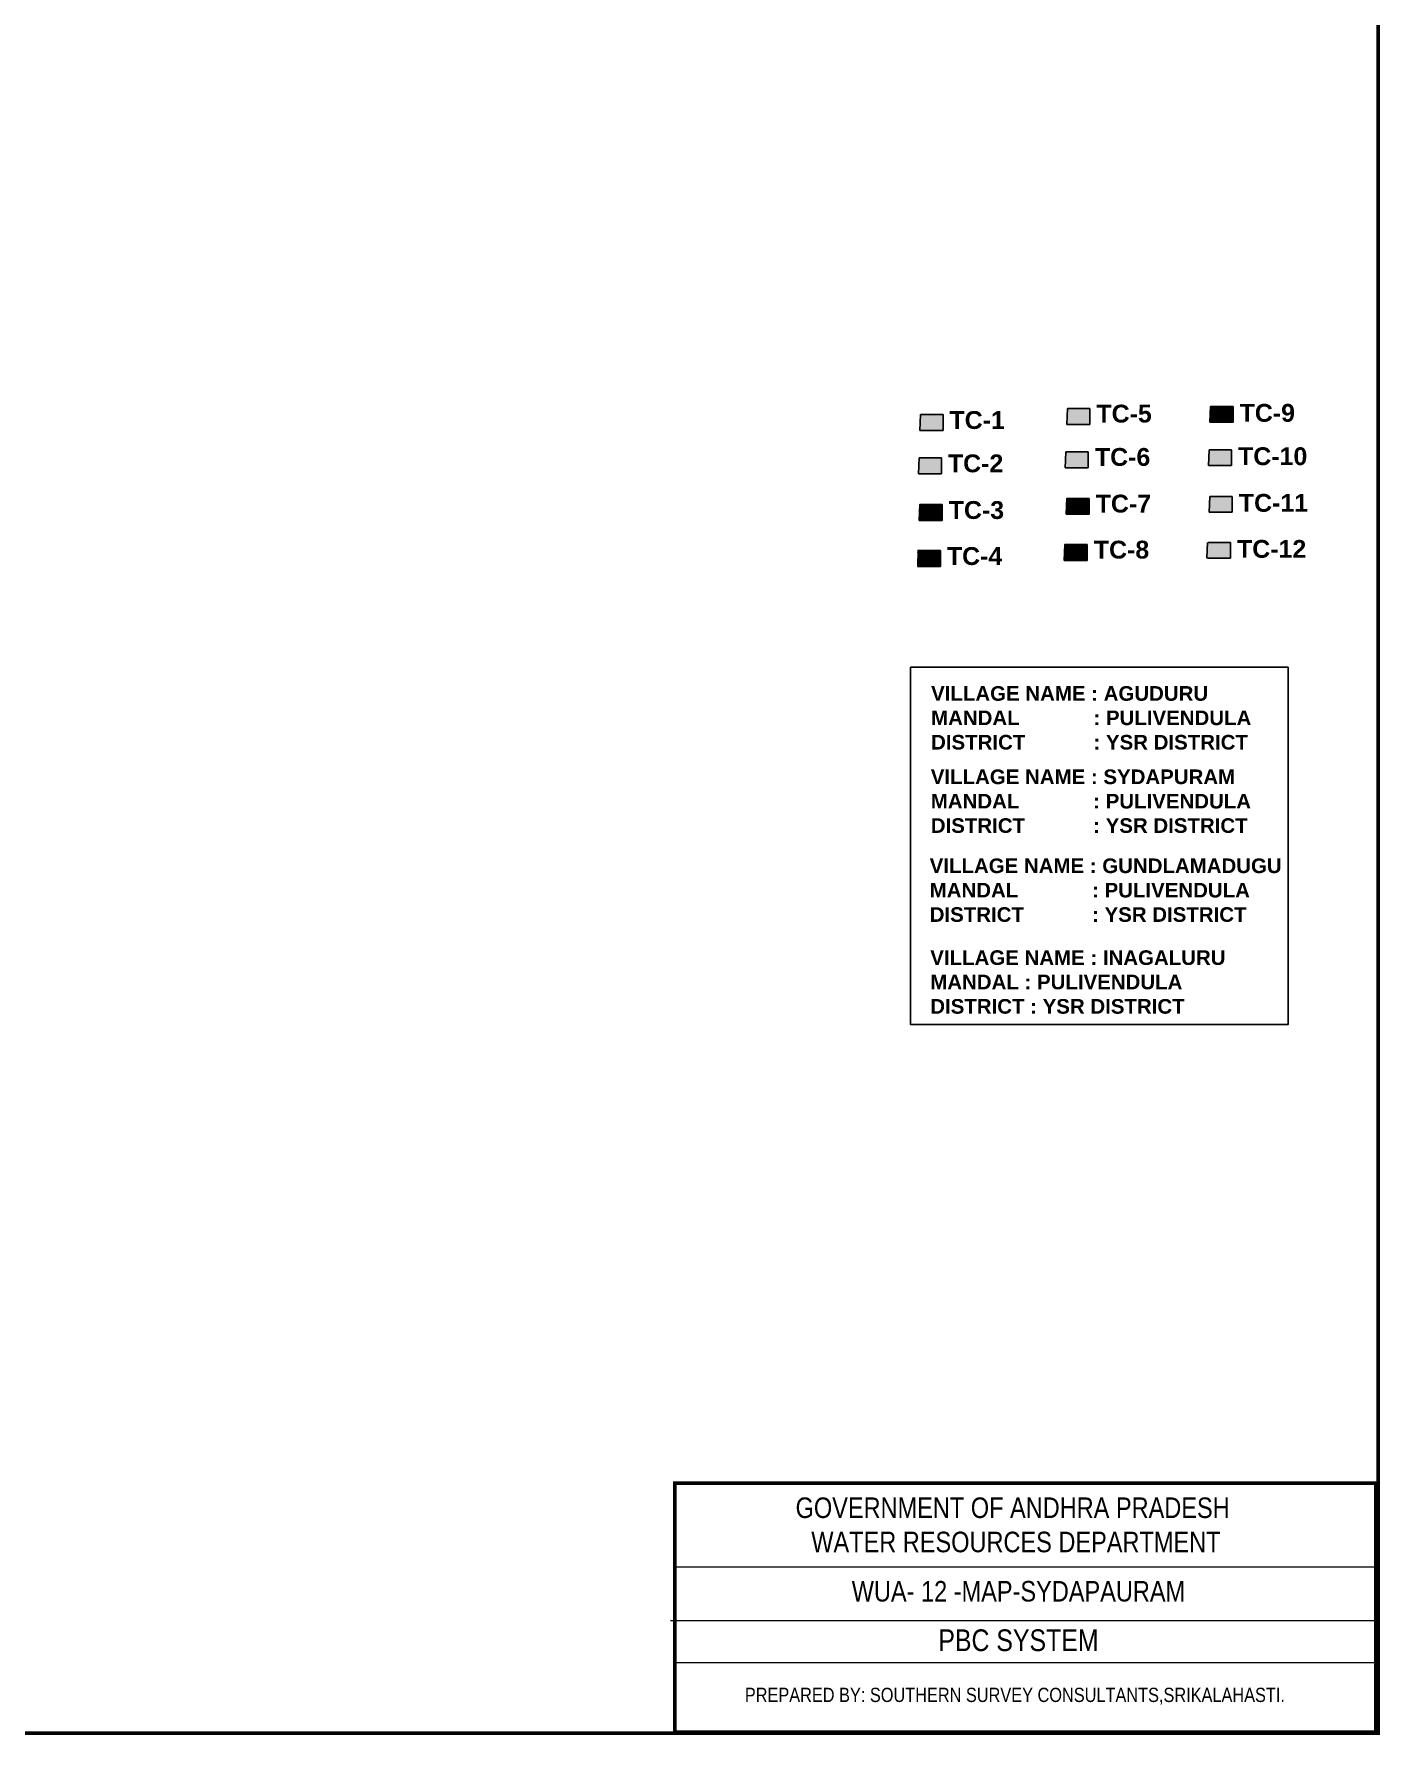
# Model space of a CAD drawing. Header units: inches. Extents: x 201618 to 222325, y 1599056 to 1612709.
# Drawn here: x 207199 to 210971, y 1599129 to 1603898 of the extents above; entities that cross this region are included whole.
import ezdxf

# ---------------------------------------------------------------- set-up
doc = ezdxf.new("R2010")
doc.units = ezdxf.units.IN
doc.header["$LTSCALE"] = 15
doc.header["$MEASUREMENT"] = 0
for name, color, linetype in [('FRAME 025', 7, 'Continuous'), ('PLOTS NO', 7, 'Continuous'), ('TEXT', 1, 'Continuous'), ('text2', 7, 'Continuous'), ('TITLEBLOCK', 7, 'Continuous')]:
    doc.layers.add(name, color=color, linetype=linetype)
doc.styles.add('ARIALN', font='ARIALN.TTF')
doc.styles.get("Standard").update_dxf_attribs({"font": 'arial.ttf'})
pattern_1 = [(45, (158769.847446, 1201755.919516), (-0.022097086912, 0.022097086912), [])]

msp = doc.modelspace()

# ---------------------------------------------------------------- hatches: boundary and pattern name
at = {"layer": 'PLOTS NO'}
h = msp.add_hatch(color=2, dxfattribs=at)
h.dxf.hatch_style = 1
h.paths.add_polyline_path([(209746.6, 1602787.2), (209746.6, 1602831.4), (209683.7, 1602831.4), (209681.9, 1602787.2)])
at = {"layer": 'PLOTS NO', "true_color": 0x105689}
h = msp.add_hatch(color=146, dxfattribs=at)
h.dxf.hatch_style = 1
h.paths.add_polyline_path([(210095.4, 1602848.2), (210093.6, 1602804), (210158.2, 1602804), (210158.2, 1602848.2)])
at = {"layer": 'PLOTS NO', "true_color": 0xafd9aa}
h = msp.add_hatch(dxfattribs=at)
h.set_pattern_fill('ANSI31', color=9, scale=0.25)
h.set_pattern_definition(pattern_1)
h.paths.add_polyline_path([(210496.7, 1602854.3), (210494.9, 1602810.1), (210559.6, 1602810.1), (210559.6, 1602854.3)])
at = {"layer": 'PLOTS NO', "true_color": 0x105689}
h = msp.add_hatch(color=146, dxfattribs=at)
h.dxf.hatch_style = 1
h.paths.add_polyline_path([(210492.5, 1602732.7), (210490.7, 1602688.5), (210555.3, 1602688.5), (210555.3, 1602732.7)])
at = {"layer": 'PLOTS NO', "true_color": 0xcd6928}
h = msp.add_hatch(color=32, dxfattribs=at)
h.dxf.hatch_style = 1
h.paths.add_polyline_path([(209679.5, 1602709.8), (209677.7, 1602665.6), (209742.3, 1602665.6), (209742.3, 1602709.8)])
at = {"layer": 'PLOTS NO', "true_color": 0xc7c8ca}
h = msp.add_hatch(color=9, dxfattribs=at)
h.dxf.hatch_style = 1
h.paths.add_polyline_path([(210091.1, 1602726.7), (210089.3, 1602682.5), (210153.9, 1602682.5), (210153.9, 1602726.7)])
at = {"layer": 'PLOTS NO', "true_color": 0x7aafdf}
h = msp.add_hatch(dxfattribs=at)
h.set_pattern_fill('ANSI31', color=143, scale=0.25)
h.set_pattern_definition([(45, (159372.997622, 1199271.754837), (-0.022097086912, 0.022097086912), [])])
h.paths.add_polyline_path([(210093.3, 1602595.9), (210091.5, 1602551.7), (210156.2, 1602551.7), (210156.2, 1602595.9)])
at = {"layer": 'PLOTS NO', "true_color": 0xc7c8ca}
h = msp.add_hatch(color=9, dxfattribs=at)
h.dxf.hatch_style = 1
h.paths.add_polyline_path([(210494.7, 1602602), (210492.9, 1602557.7), (210557.5, 1602557.7), (210557.5, 1602602)])
at = {"layer": 'PLOTS NO', "true_color": 0x58ba48}
h = msp.add_hatch(dxfattribs=at)
h.set_pattern_fill('ANSI31', color=85, scale=0.25)
h.set_pattern_definition([(45, (158772.058608, 1201625.131956), (-0.022097086912, 0.022097086912), [])])
h.paths.add_polyline_path([(209681.7, 1602579.1), (209679.9, 1602534.8), (209744.5, 1602534.8), (209744.5, 1602579.1)])
at = {"layer": 'PLOTS NO', "true_color": 0xa953a0}
h = msp.add_hatch(dxfattribs=at)
h.set_pattern_fill('ANSI31', color=215, scale=0.25)
h.set_pattern_definition(pattern_1)
h.paths.add_polyline_path([(209676.5, 1602450), (209674.7, 1602405.8), (209739.4, 1602405.8), (209739.4, 1602450)])
at = {"layer": 'PLOTS NO', "true_color": 0xf7abae}
h = msp.add_hatch(dxfattribs=at)
h.set_pattern_fill('ANSI31', color=241, scale=0.25)
h.set_pattern_definition(pattern_1)
h.paths.add_polyline_path([(210088.2, 1602466.8), (210086.4, 1602422.6), (210151, 1602422.6), (210151, 1602466.8)])
at = {"layer": 'PLOTS NO', "true_color": 0xfeeab9}
h = msp.add_hatch(color=254, dxfattribs=at)
h.dxf.hatch_style = 1
h.paths.add_polyline_path([(210487.7, 1602428.7), (210552.4, 1602428.7), (210552.4, 1602472.9), (210489.5, 1602472.9)])

# ---------------------------------------------------------------- linework, layer by layer
at = {"layer": 'FRAME 025', "lineweight": -3, "elevation": 13.1}
for points in [[(208993.8, 1599600.5), (210967.4, 1599599.5)], [(208982.4, 1599450.2), (210956, 1599449.2)], [(208991.1, 1599332.3), (210967.4, 1599331.3)]]:
    msp.add_lwpolyline(points, dxfattribs=at)
at = {"layer": 'PLOTS NO', "color": 2}
for p, q in [((209681.9, 1602787.2), (209683.7, 1602831.4)), ((209683.7, 1602831.4), (209746.6, 1602831.4)), ((209746.6, 1602831.4), (209746.6, 1602787.2)), ((210093.6, 1602804), (210095.4, 1602848.2)), ((210095.4, 1602848.2), (210158.2, 1602848.2)), ((210158.2, 1602848.2), (210158.2, 1602804)), ((210494.9, 1602810.1), (210496.7, 1602854.3)), ((210496.7, 1602854.3), (210559.6, 1602854.3)), ((210559.6, 1602854.3), (210559.6, 1602810.1)), ((209746.6, 1602787.2), (209681.9, 1602787.2)), ((210158.2, 1602804), (210093.6, 1602804)), ((210559.6, 1602810.1), (210494.9, 1602810.1)), ((210490.7, 1602688.5), (210492.5, 1602732.7)), ((210555.3, 1602732.7), (210555.3, 1602688.5)), ((209677.7, 1602665.6), (209679.5, 1602709.8)), ((209679.5, 1602709.8), (209742.3, 1602709.8)), ((209742.3, 1602709.8), (209742.3, 1602665.6)), ((210089.3, 1602682.5), (210091.1, 1602726.7)), ((210153.9, 1602682.5), (210089.3, 1602682.5)), ((210091.1, 1602726.7), (210153.9, 1602726.7)), ((210153.9, 1602726.7), (210153.9, 1602682.5)), ((210555.3, 1602688.5), (210490.7, 1602688.5)), ((209742.3, 1602665.6), (209677.7, 1602665.6)), ((210091.5, 1602551.7), (210093.3, 1602595.9)), ((210093.3, 1602595.9), (210156.2, 1602595.9)), ((210156.2, 1602595.9), (210156.2, 1602551.7)), ((210492.9, 1602557.7), (210494.7, 1602602)), ((210494.7, 1602602), (210557.5, 1602602)), ((210557.5, 1602602), (210557.5, 1602557.7)), ((209679.9, 1602534.8), (209681.7, 1602579.1)), ((209681.7, 1602579.1), (209744.5, 1602579.1)), ((209744.5, 1602579.1), (209744.5, 1602534.8)), ((210156.2, 1602551.7), (210091.5, 1602551.7)), ((210557.5, 1602557.7), (210492.9, 1602557.7)), ((209744.5, 1602534.8), (209679.9, 1602534.8)), ((209676.5, 1602450), (209739.4, 1602450)), ((209739.4, 1602450), (209739.4, 1602405.8)), ((210086.4, 1602422.6), (210088.2, 1602466.8)), ((210088.2, 1602466.8), (210151, 1602466.8)), ((210151, 1602466.8), (210151, 1602422.6)), ((210486.2, 1602428.7), (210488, 1602472.9)), ((210489.5, 1602472.9), (210552.4, 1602472.9)), ((210552.4, 1602472.9), (210552.4, 1602428.7)), ((209739.4, 1602405.8), (209674.7, 1602405.8)), ((210151, 1602422.6), (210086.4, 1602422.6)), ((210552.4, 1602428.7), (210487.7, 1602428.7))]:
    msp.add_line(p, q, dxfattribs=at)
at = {"layer": 'PLOTS NO', "color": 146, "true_color": 0x105689}
msp.add_line((210492.5, 1602732.7), (210555.3, 1602732.7), dxfattribs=at)
at = {"layer": 'text2', "color": 5, "const_width": 10}
msp.add_lwpolyline([(202109, 1611768.4), (210966.4, 1611768.4), (210966.4, 1599134.1), (202109, 1599134.1)], close=True, dxfattribs=at)
at = {"layer": 'text2'}
msp.add_lwpolyline([(209655.5, 1602123.1), (210713.9, 1602123.1), (210713.9, 1601121), (209655.5, 1601121)], close=True, dxfattribs=at)
at = {"layer": 'text2', "color": 5, "const_width": 10, "elevation": 5.2}
msp.add_lwpolyline([(208994.6, 1599835.4), (210960.1, 1599835.4), (210960.1, 1599137), (208994.6, 1599137)], close=True, dxfattribs=at)

# ---------------------------------------------------------------- texts
at = {"layer": 'PLOTS NO', "color": 1, "char_height": 0.05, "attachment_point": 1}
for insert in [(210197, 1602828.5), (210598.3, 1602834.6), (209785.3, 1602811.7)]:
    msp.add_mtext_dynamic_manual_height_columns('TC-1', width=320.576, gutter_width=1, heights=[0], dxfattribs=dict(at, insert=insert))
at = {"layer": 'PLOTS NO', "color": 1, "char_height": 0.05, "width": 3.428, "attachment_point": 1}
for insert in [(210212.2, 1602825.1), (210613.5, 1602831.2), (209800.5, 1602808.3)]:
    msp.add_mtext(' TC-1', dxfattribs=dict(at, insert=insert))
at = {"layer": 'TEXT', "attachment_point": 1}
for s, insert, char_height, width in [('\\pxql;{\\fArial|b1|i0|c0|p34;\\C1;TC-1}', (209764.7, 1602841.1), 50, 430.563), ('{\\fArial|b1|i0|c0|p34;\\C1;TC-5}', (210176.6, 1602859.1), 50, 430.563), ('{\\fArial|b1|i0|c0|p34;\\C1;TC-9}', (210578, 1602861.2), 50, 430.563), ('{\\fArial|b1|i0|c0|p34;\\C1;TC-6}', (210172.4, 1602737.6), 50, 430.563), ('{\\fArial|b1|i0|c0|p34;\\C1;TC-10}', (210573.7, 1602739.7), 50, 430.563), ('{\\fArial|b1|i0|c0|p34;\\C1;TC-2}', (209760.4, 1602719.6), 50, 430.563), ('{\\fArial|b1|i0|c0|p34;\\C1;TC-3}', (209762.6, 1602588.8), 50, 430.563), ('{\\fArial|b1|i0|c0|p34;\\C1;TC-7}', (210174.6, 1602606.8), 50, 430.563), ('{\\fArial|b1|i0|c0|p34;\\C1;TC-11}', (210575.9, 1602608.9), 50, 430.563), ('{\\fArial|b1|i0|c0|p34;\\C1;TC-4}', (209757.5, 1602459.7), 50, 430.563), ('{\\fArial|b1|i0|c0|p34;\\C1;TC-8}', (210169.4, 1602477.7), 50, 430.563), ('{\\fArial|b1|i0|c0|p34;\\C1;TC-12}', (210570.8, 1602479.8), 50, 430.563), ('\\pxql;{\\fArial|b1|i0|c0|p34;\\C1;VILLAGE NAME :\\C5; AGUDURU \\P\\C1;MANDAL             : \\C5;PULIVENDULA \\P\\C1;DISTRICT            : \\C5;YSR DISTRICT}', (209713.2, 1602070), 41.015, 977.112), ('\\pxql;{\\fArial|b1|i0|c0|p34;\\C1;VILLAGE NAME :\\C5; SYDAPURAM\\C1;\\PMANDAL             : \\C5;PULIVENDULA \\P\\C1;DISTRICT            : \\C5;YSR DISTRICT}', (209712.4, 1601836.3), 41.015, 947.842), ('\\pxql;{\\fArial|b1|i0|c0|p34;\\C1;VILLAGE NAME :\\C5; GUNDLAMADUGU\\P\\C1;MANDAL             : \\C5;PULIVENDULA \\P\\C1;DISTRICT            : \\C5;YSR DISTRICT}', (209709.3, 1601586.8), 41.015, 1072.762), ('\\pxql;{\\fArial|b1|i0|c0|p34;\\C1;VILLAGE NAME :\\C5; INAGALURU \\P\\C1;MANDAL : \\C5;PULIVENDULA \\P\\C1;DISTRICT : \\C5;YSR DISTRICT }', (209710.9, 1601329.3), 41.015, 932.352)]:
    msp.add_mtext(s, dxfattribs=dict(at, insert=insert, char_height=char_height, width=width))
at = {"layer": 'TITLEBLOCK', "extrusion": (0.000201441, 0.004807, 0.999988), "attachment_point": 1, "text_direction": (1, -1e-06, -0.000201), "style": 'ARIALN'}
for s, insert, char_height, width in [('\\pxqc;GOVERNMENT OF ANDHRA PRADESH  WATER RESOURCES DEPARTMENT      ', (209314.2, 1599795.1, -2.5), 57.6, 1273.45), ('\\pxqc;WUA- 12 -MAP-SYDAPAURAM', (209250.6, 1599560.9, -3.3), 57.6, 1414.944), ('\\pxqc;PBC SYSTEM', (209250.6, 1599425.2, -3.3), 60.82, 1414.944), ('\\pxql;PREPARED BY: SOUTHERN SURVEY CONSULTANTS,SRIKALAHASTI.', (209191.1, 1599261.5, -0.9), 39.917, 1733.561)]:
    msp.add_mtext(s, dxfattribs=dict(at, insert=insert, char_height=char_height, width=width))

doc.saveas('drawing.dxf')
